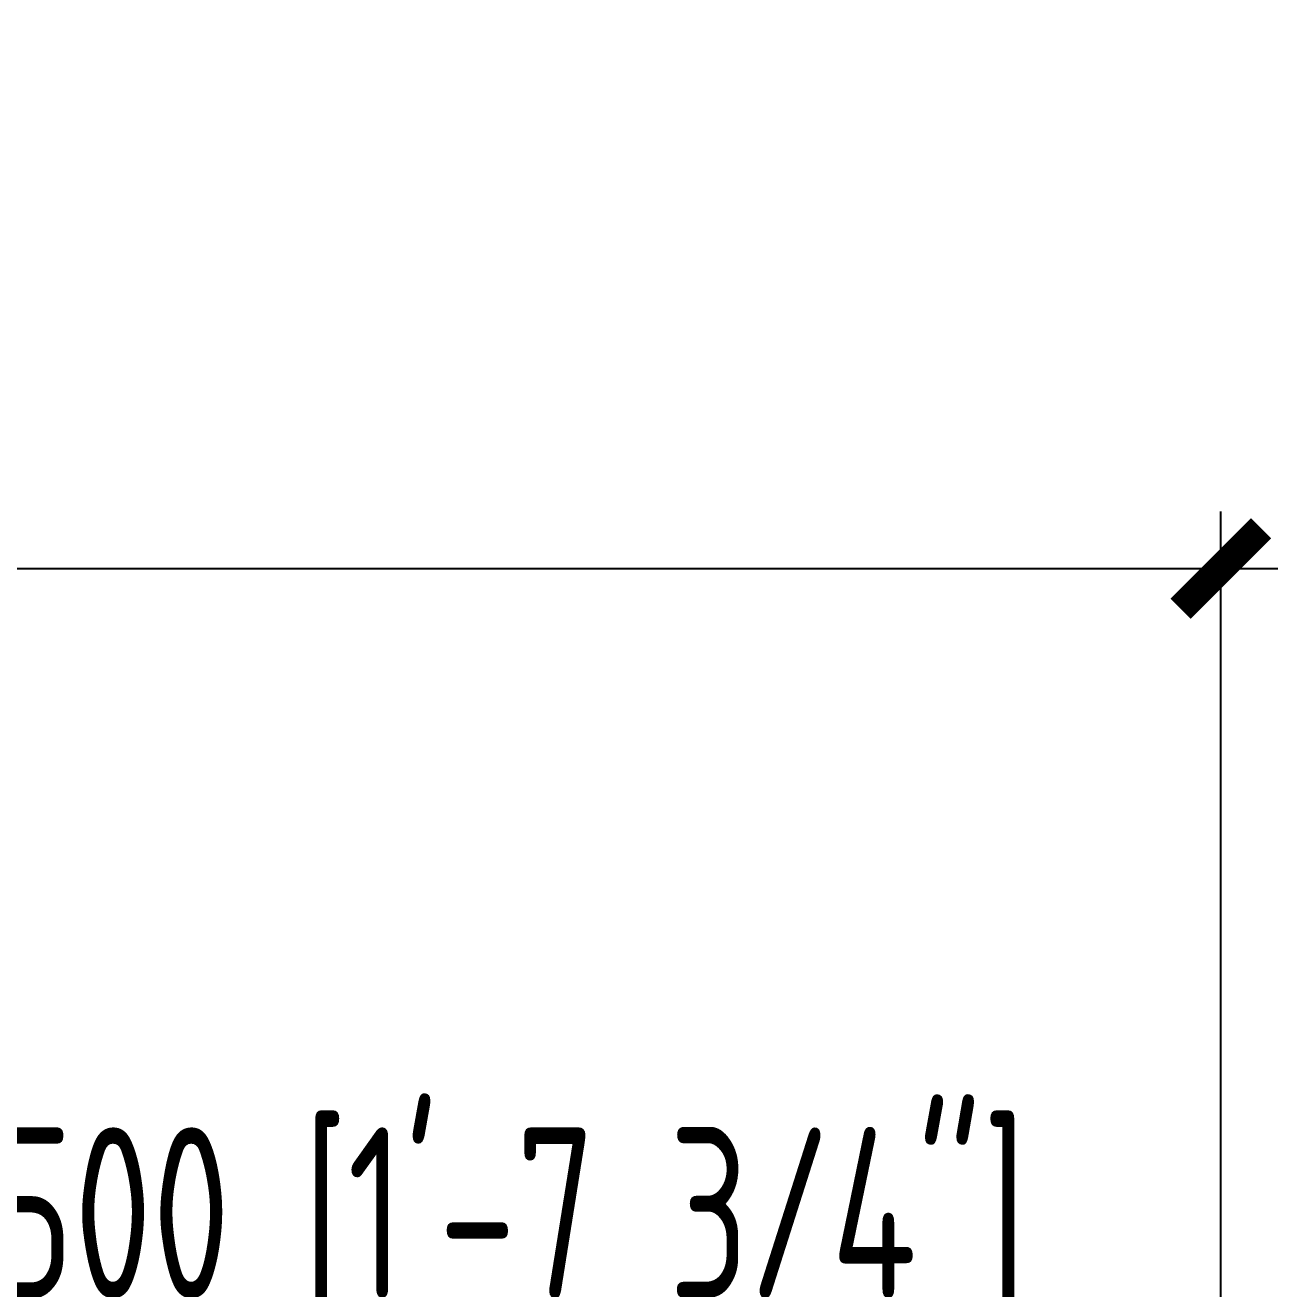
# Model space of a CAD drawing. Header units: millimetres. Extents: x -73584 to -37571, y -61249 to -50748.
# Drawn here: x -50704 to -50264.3, y -58881.7 to -58438.1 of the extents above; entities that cross this region are included whole.
import ezdxf

# ---------------------------------------------------------------- set-up
doc = ezdxf.new("R2010")
doc.units = ezdxf.units.MM
doc.header["$LTSCALE"] = 200
doc.header["$PDSIZE"] = -1
doc.layers.add('DIM', color=3, linetype='Continuous')
doc.styles.add('TSSD_Dimension', font='tssdeng.shx', dxfattribs={"width": 0.7, "bigfont": 'hztxt.shx'})
doc.dimstyles.new('TSSD_20_20', dxfattribs={"dimtxt": 60, "dimasz": 20, "dimexe": 20, "dimexo": 50, "dimgap": 20, "dimtad": 1, "dimdec": 0, "dimzin": 0, "dimdsep": 46, "dimtxsty": 'TSSD_Dimension', "dimblk": 'ARCHTICK', "dimcen": 0, "dimdle": 20, "dimclrt": 7, "dimadec": 0, "dimazin": 0, "dimtfac": 1, "dimtdec": 0, "dimtix": 1, "dimtmove": 2, "dimatfit": 3, "dimfxl": 1, "dimtolj": 1, "dimtzin": 0, "dimarcsym": 0})

# ---------------------------------------------------------------- blocks, each defined once
blk = doc.blocks.new('_ArchTick')
at = {"color": 0, "linetype": 'ByBlock'}
blk.add_lwpolyline([(-0.707, -0.707, 0.5, 0.5, 0), (0.707, 0.707, 0.5, 0.5, 0)], format="xyseb", dxfattribs=at)
blk = doc.blocks.new('*D1117')
at = {"layer": 'Defpoints', "color": 0, "transparency": 16777216}
for p in [(-50284.28, -58628.79), (-54784.28, -59170.64), (-50284.28, -59170.64)]:
    blk.add_point(p, dxfattribs=at)
at = {"layer": 'DIM', "color": 0, "lineweight": -2, "transparency": 16777216}
for p, q in [((-54784.28, -59120.64), (-54784.28, -58608.79)), ((-50284.28, -59120.64), (-50284.28, -58608.79)), ((-54804.28, -58628.79), (-50264.28, -58628.79))]:
    blk.add_line(p, q, dxfattribs=at)
at = {"layer": 'DIM', "color": 0, "lineweight": -2, "transparency": 16777216, "xscale": 20, "yscale": 20, "zscale": 20, "rotation": 180}
blk.add_blockref('_ArchTick', (-54784.28, -58628.79), dxfattribs=at)
at = {"layer": 'DIM', "color": 0, "lineweight": -2, "transparency": 16777216, "xscale": 20, "yscale": 20, "zscale": 20}
blk.add_blockref('_ArchTick', (-50284.28, -58628.79), dxfattribs=at)
at = {"layer": 'DIM', "color": 7, "transparency": 16777216, "insert": (-52534.28, -58577.63), "char_height": 60, "attachment_point": 5, "style": 'TSSD_Dimension'}
blk.add_mtext('\\A1;4500 [14\'-9 1/4"]', dxfattribs=at)
blk = doc.blocks.new('*D1126')
at = {"layer": 'Defpoints', "color": 0, "transparency": 16777216}
for p in [(-50284.28, -58909.26), (-50784.28, -59170.64), (-50284.28, -59170.64)]:
    blk.add_point(p, dxfattribs=at)
at = {"layer": 'DIM', "color": 0, "lineweight": -2, "transparency": 16777216}
for p, q in [((-50784.28, -59120.64), (-50784.28, -58889.26)), ((-50284.28, -59120.64), (-50284.28, -58889.26)), ((-50804.28, -58909.26), (-50264.28, -58909.26))]:
    blk.add_line(p, q, dxfattribs=at)
at = {"layer": 'DIM', "color": 0, "lineweight": -2, "transparency": 16777216, "xscale": 20, "yscale": 20, "zscale": 20, "rotation": 180}
blk.add_blockref('_ArchTick', (-50784.28, -58909.26), dxfattribs=at)
at = {"layer": 'DIM', "color": 0, "lineweight": -2, "transparency": 16777216, "xscale": 20, "yscale": 20, "zscale": 20}
blk.add_blockref('_ArchTick', (-50284.28, -58909.26), dxfattribs=at)
at = {"layer": 'DIM', "color": 7, "transparency": 16777216, "insert": (-50534.28, -58858.1), "char_height": 60, "attachment_point": 5, "style": 'TSSD_Dimension'}
blk.add_mtext('\\A1;500 [1\'-7 3/4"]', dxfattribs=at)

msp = doc.modelspace()

# ---------------------------------------------------------------- dimensions: what is measured, and where the dimension line sits
at = {"layer": 'DIM'}
for base, p1, picture, middle in [((-50284.278, -58628.787), (-54784.278, -59170.638), '*D1117', (-52534.278, -58577.633)), ((-50284.278, -58909.258), (-50784.278, -59170.638), '*D1126', (-50534.278, -58858.104))]:
    dim = msp.add_linear_dim(base=base, p1=p1, p2=(-50284.278, -59170.638), dimstyle='TSSD_20_20', dxfattribs=at)
    dim.commit()
    dim.dimension.update_dxf_attribs({"geometry": picture, "text_midpoint": middle})

doc.saveas('drawing.dxf')
